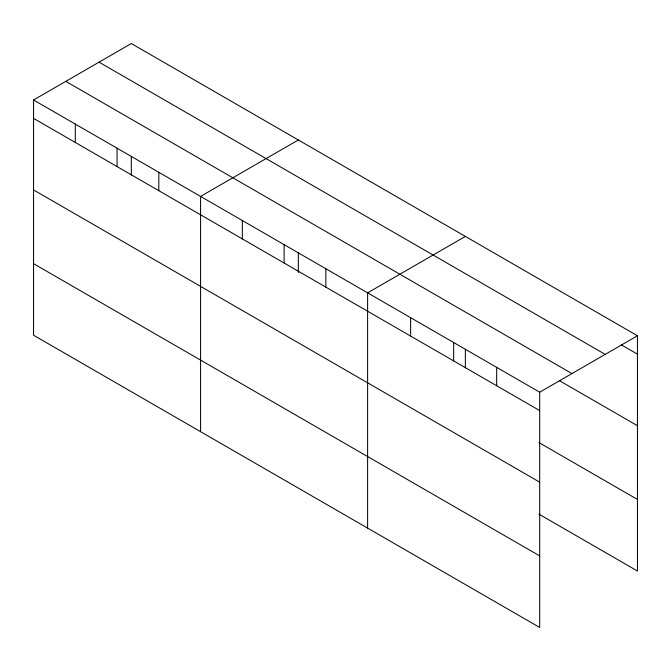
<?xml version="1.0" encoding="UTF-8"?>
<svg xmlns="http://www.w3.org/2000/svg" width="671" height="671" viewBox="0 0 671 671"><rect width="100%" height="100%" fill="white"/><g stroke="black" fill="none" stroke-linecap="round" stroke-linejoin="round"><path stroke-width="1.01" d="M539.694 482.155L539.694 392.2L33.55 99.979L33.55 335.232L539.694 627.46L539.694 482.155L33.55 189.927M538.855 514.095L637.45 571.021L637.45 335.768L131.306 43.54L33.55 99.979M298.335 139.979L200.579 196.41L200.579 431.671M465.364 236.41L367.607 292.85L367.607 528.102M539.694 392.2L637.45 335.768M621.312 344.835L637.45 354.145M99.048 62.168L605.192 354.389M65.808 81.359L571.952 373.579M559.471 380.692L637.45 425.716M33.55 118.364L539.694 410.585M538.855 442.524L637.45 499.45M33.55 263.669L539.694 555.89M496.674 367.364L496.674 385.741M465.364 349.205L465.364 367.901M453.655 342.52L453.655 360.906M410.627 317.685L410.627 336.07M325.846 268.736L325.846 287.121M298.335 252.774L298.335 272.51M284.093 244.63L284.093 263.015M242.332 220.524L242.332 238.901M158.817 172.304L158.817 190.69M131.306 156.343L131.306 175.039M117.064 148.199L117.064 166.576M75.303 124.093L75.303 142.47"/></g></svg>
